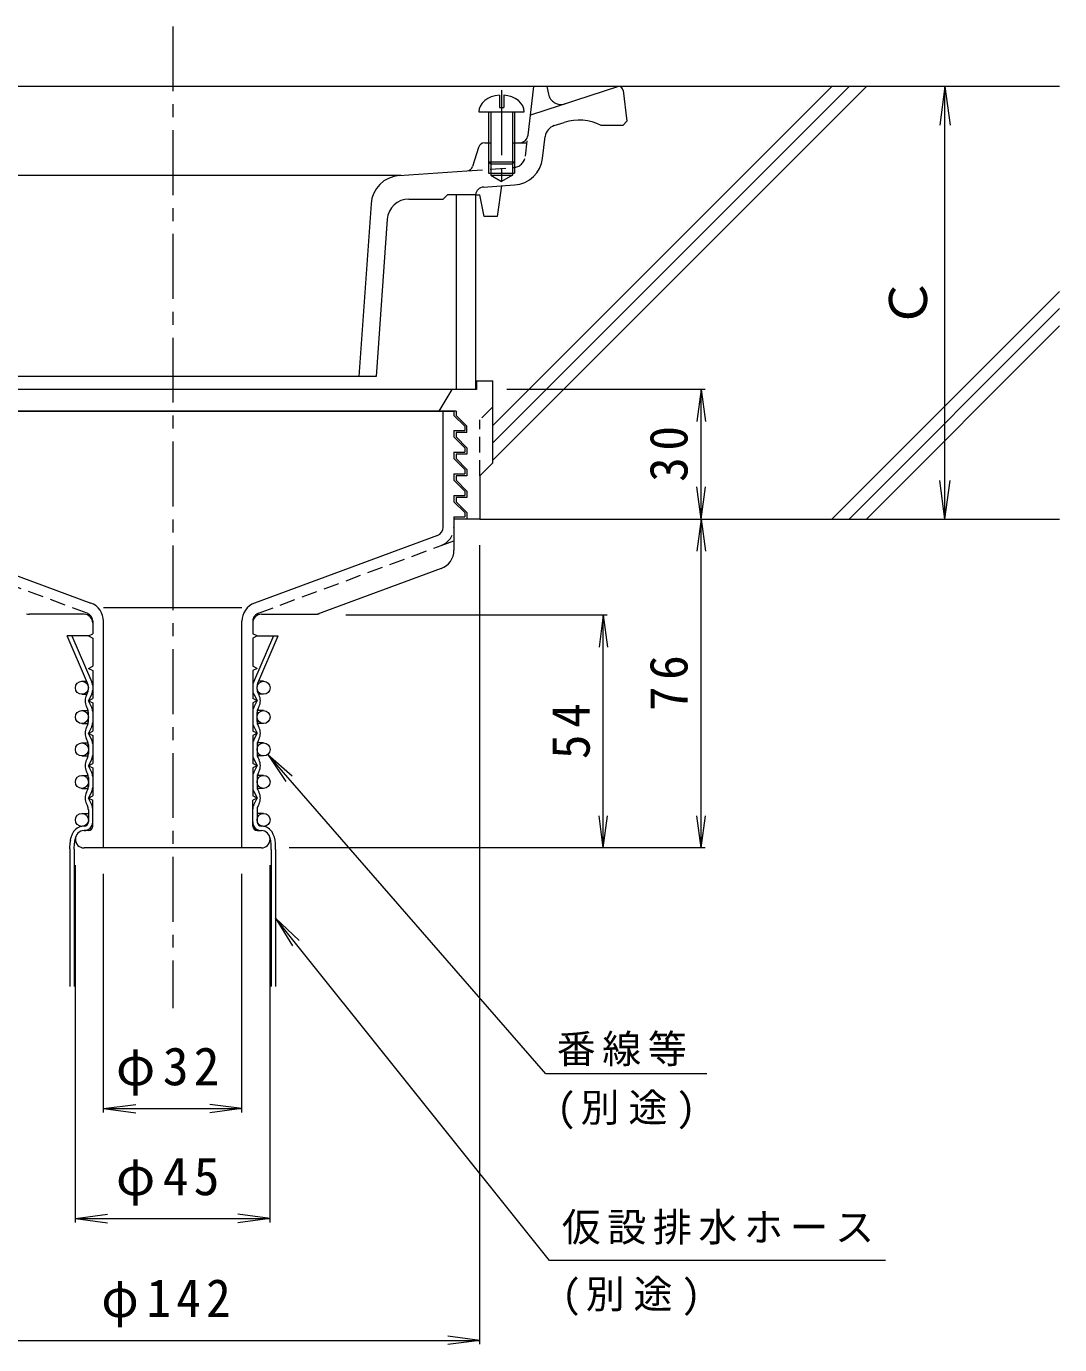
# Model space of a CAD drawing. Units: millimetres at full size, sheet at 1:3. Extents: x -431 to 490, y -402 to 331.
# Drawn here: x -253.1 to -14.2, y -114.8 to 190 of the extents above; entities that cross this region are included whole.
import ezdxf
from ezdxf.enums import TextEntityAlignment as Align

# ---------------------------------------------------------------- set-up
doc = ezdxf.new("R2010")
doc.units = ezdxf.units.MM
doc.header["$LTSCALE"] = 3
for name, pattern in [('CHAIN1', [8, 5, -1, 1, -1]), ('DASHED1', [1.8, 1.2, -0.6]), ('DOUBLE_CHAIN1', [8.8, 5, -1, 0.6, -0.6, 0.6, -1])]:
    doc.linetypes.add(name, pattern=pattern)
for name, color, linetype, lineweight in [('0-0_通り芯', 3, 'Continuous', 9), ('0-1_躯体', 6, 'Continuous', 5), ('0-2_仕上', 2, 'Continuous', 9), ('0-3_建具', 4, 'Continuous', 9), ('0-4_その他', 7, 'Continuous', 9), ('0-8', 7, 'Continuous', 9), ('0-A', 4, 'Continuous', 9), ('0-B', 3, 'Continuous', 9), ('0-C', 4, 'Continuous', 9), ('3-4', 7, 'Continuous', 9), ('3-5', 7, 'Continuous', 9)]:
    doc.layers.add(name, color=color, linetype=linetype, lineweight=lineweight)
doc.styles.add('ＭＳ ゴシック', font='')
doc.styles.get('ＭＳ ゴシック').set_extended_font_data('MS Gothic')

msp = doc.modelspace()

# ---------------------------------------------------------------- linework, layer by layer
at = {"layer": '0-0_通り芯', "linetype": 'CHAIN1'}
msp.add_line((-219.227, 189.987), (-219.227, -36.981), dxfattribs=at)
at = {"layer": '0-0_通り芯'}
for p, q in [((-116.11, 176.055), (-322.344, 176.055)), ((-137.108, 164.811), (-135.727, 176.055)), ((-116.227, 176.055), (-136.537, 169.456)), ((-132.727, 176.055), (-132.385, 174.331)), ((-115.118, 175.179), (-114.227, 168.055)), ((-131.06, 167.03), (-128.747, 167.781)), ((-115.227, 167.055), (-114.227, 168.055)), ((-115.227, 167.055), (-120.227, 167.055)), ((-148.556, 162.002), (-149.922, 157.622)), ((-147.124, 163.055), (-145.727, 163.055)), ((-140.727, 163.055), (-137.323, 163.055)), ((-133.734, 159.466), (-133.111, 164.542)), ((-146.227, 158.702), (-146.227, 156.055)), ((-140.227, 158.702), (-140.227, 156.055)), ((-166.402, 155.496), (-272.052, 155.496)), ((-166.89, 155.479), (-151.249, 156.573)), ((-146.227, 156.055), (-140.227, 156.055)), ((-145.727, 158.202), (-145.727, 155.555)), ((-145.727, 155.555), (-143.227, 154.112)), ((-140.727, 158.202), (-140.727, 155.555)), ((-147.378, 152.834), (-140.194, 153.336)), ((-164.643, 150.055), (-156.727, 150.055)), ((-155.727, 151.055), (-156.727, 150.055)), ((-149.227, 151.055), (-155.727, 151.055)), ((-173.384, 148.995), (-176.237, 109.055)), ((-169.63, 145.411), (-172.227, 109.055)), ((-172.227, 109.055), (-266.227, 109.055))]:
    msp.add_line(p, q, dxfattribs=at)
at = {"layer": '0-0_通り芯', "linetype": 'DASHED1'}
for p, q in [((-137.704, 159.953), (-137.108, 164.811)), ((-151.249, 156.573), (-140.472, 157.326))]:
    msp.add_line(p, q, dxfattribs=at)
at = {"layer": '0-0_通り芯', "linetype": 'DOUBLE_CHAIN1'}
for p, q in [((-143.227, 153.124), (-144.227, 146.055)), ((-149.227, 151.055), (-148.227, 151.055))]:
    msp.add_line(p, q, dxfattribs=at)
at = {"layer": '0-0_通り芯'}
msp.add_lwpolyline([(-145.727, 155.555), (-140.727, 155.555), (-143.227, 154.112)], dxfattribs=at)
at = {"layer": '0-0_通り芯', "linetype": 'DOUBLE_CHAIN1'}
msp.add_lwpolyline([(-144.227, 146.055), (-147.227, 146.055), (-148.227, 151.055)], dxfattribs=at)
at = {"layer": '0-0_通り芯'}
for centre, radius, start, end in [((-129.442, 174.916), 3, 191.2307, 288.00006), ((-116.11, 175.055), 1, 7.12427, 90), ((-125.348, 157.32), 11, 62.25656, 107.99957), ((-139.093, 165.055), 2, 270, 353.00002), ((-130.133, 164.176), 3, 107.99985, 172.99957), ((-147.124, 161.555), 1.5, 90, 162.6731), ((-140.682, 160.319), 7, 273.99982, 353.00027), ((-166.402, 148.496), 7, 94.00002, 175.9144), ((-151.354, 158.069), 1.5, 274.00117, 342.67337), ((-147.239, 150.838), 2, 93.9994, 173.78514), ((-164.643, 145.055), 5, 90, 175.91432)]:
    msp.add_arc(centre, radius, start, end, dxfattribs=at)
at = {"layer": '0-0_通り芯', "linetype": 'DASHED1'}
msp.add_arc((-140.682, 160.319), 3, 273.99982, 353.00027, dxfattribs=at)
at = {"layer": '0-1_躯体'}
for p, q in [((-149.227, 108.055), (-145.227, 108.055)), ((-148.977, 108.055), (-148.977, 106.055)), ((-145.227, 89.055), (-145.227, 108.055)), ((-148.977, 106.055), (-289.477, 106.055)), ((-154.727, 106.055), (-157.727, 101.055)), ((-153.727, 101.055), (-286.227, 101.055)), ((-153.727, 101.055), (-153.727, 100.055)), ((-151.227, 97.555), (-153.727, 100.055)), ((-151.227, 96.055), (-151.227, 97.555)), ((-151.227, 92.555), (-153.727, 95.055)), ((-151.227, 92.555), (-151.227, 91.055)), ((-151.227, 87.555), (-153.727, 90.055)), ((-151.227, 86.055), (-153.727, 86.055)), ((-151.227, 87.555), (-151.227, 86.055)), ((-151.227, 82.555), (-153.727, 85.055)), ((-151.227, 82.555), (-151.227, 81.055)), ((-151.227, 77.555), (-153.727, 80.055)), ((-151.227, 77.555), (-151.227, 76.055)), ((-148.227, 76.055), (-154.227, 76.055))]:
    msp.add_line(p, q, dxfattribs=at)
at = {"layer": '0-1_躯体', "linetype": 'DASHED1'}
for p in [(-145.227, 102.055), (-148.227, 86.055)]:
    msp.add_line(p, (-148.227, 99.055), dxfattribs=at)
at = {"layer": '0-1_躯体'}
for points in [[(-151.227, 96.055), (-153.727, 96.055), (-153.727, 95.055)], [(-151.227, 91.055), (-153.727, 91.055), (-153.727, 90.055)], [(-145.227, 89.055), (-148.227, 86.055), (-148.227, 76.055)], [(-151.227, 86.055), (-153.727, 86.055), (-153.727, 85.055)], [(-151.227, 81.055), (-153.727, 81.055), (-153.727, 80.055)]]:
    msp.add_lwpolyline(points, dxfattribs=at)
at = {"layer": '0-2_仕上'}
for p, q in [((-284.227, 101.055), (-154.227, 101.055)), ((-156.727, 74.187), (-156.727, 101.055)), ((-154.227, 101.055), (-154.227, 100.055)), ((-154.227, 100.055), (-151.727, 97.555)), ((-151.727, 97.555), (-151.727, 96.555)), ((-154.227, 96.555), (-151.727, 96.555)), ((-154.227, 96.555), (-154.227, 95.055)), ((-154.227, 96.555), (-154.227, 95.055)), ((-154.227, 95.055), (-151.727, 92.555)), ((-154.227, 91.555), (-151.727, 91.555)), ((-154.227, 91.555), (-154.227, 90.055)), ((-154.227, 91.555), (-154.227, 90.055)), ((-151.727, 92.555), (-151.727, 91.555)), ((-154.227, 90.055), (-151.727, 87.555)), ((-154.227, 86.555), (-151.727, 86.555)), ((-154.227, 86.555), (-154.227, 85.055)), ((-151.727, 87.555), (-151.727, 86.555)), ((-154.227, 85.055), (-151.727, 82.555)), ((-151.727, 82.555), (-151.727, 81.555)), ((-154.227, 81.555), (-151.727, 81.555)), ((-154.227, 81.555), (-154.227, 80.055)), ((-154.227, 80.055), (-151.727, 77.555)), ((-154.227, 76.555), (-151.727, 76.555)), ((-154.227, 76.555), (-154.227, 68.855)), ((-151.727, 77.555), (-151.727, 76.555)), ((-280.422, 72.312), (-238.164, 56.662)), ((-158.032, 72.312), (-200.29, 56.662)), ((-157.164, 64.636), (-185.733, 54.055)), ((-203.227, 55.574), (-235.227, 55.574)), ((-239.727, 54.055), (-252.362, 54.055)), ((-237.727, 52.055), (-237.727, 49.555)), ((-235.227, 0.055), (-235.227, 52.442)), ((-203.227, 0.055), (-203.227, 52.442)), ((-200.727, 52.055), (-200.727, 49.555)), ((-198.727, 54.055), (-185.733, 54.055)), ((-238.727, 49.055), (-237.727, 49.555)), ((-238.727, 49.055), (-237.727, 48.555)), ((-199.727, 49.055), (-200.727, 49.555)), ((-199.727, 49.055), (-200.727, 48.555)), ((-237.727, 48.555), (-237.727, 42.055)), ((-200.727, 48.555), (-200.727, 42.055)), ((-238.727, 41.555), (-237.727, 42.055)), ((-238.727, 41.555), (-237.727, 41.055)), ((-237.727, 41.055), (-237.727, 34.555)), ((-199.727, 41.555), (-200.727, 42.055)), ((-199.727, 41.555), (-200.727, 41.055)), ((-200.727, 41.055), (-200.727, 34.555)), ((-238.727, 34.055), (-237.727, 34.555)), ((-238.727, 34.055), (-237.727, 33.555)), ((-237.727, 33.555), (-237.727, 27.055)), ((-199.727, 34.055), (-200.727, 34.555)), ((-199.727, 34.055), (-200.727, 33.555)), ((-200.727, 33.555), (-200.727, 27.055)), ((-238.727, 26.555), (-237.727, 27.055)), ((-238.727, 26.555), (-237.727, 26.055)), ((-237.727, 26.055), (-237.727, 19.555)), ((-199.727, 26.555), (-200.727, 27.055)), ((-199.727, 26.555), (-200.727, 26.055)), ((-200.727, 26.055), (-200.727, 19.555)), ((-238.727, 19.055), (-237.727, 19.555)), ((-238.727, 19.055), (-237.727, 18.555)), ((-237.727, 18.555), (-237.727, 12.055)), ((-199.727, 19.055), (-200.727, 19.555)), ((-199.727, 19.055), (-200.727, 18.555)), ((-200.727, 18.555), (-200.727, 12.055)), ((-238.727, 11.555), (-237.727, 12.055)), ((-238.727, 11.555), (-237.727, 11.055)), ((-237.727, 5.055), (-237.727, 11.055)), ((-199.727, 11.555), (-200.727, 12.055)), ((-199.727, 11.555), (-200.727, 11.055)), ((-200.727, 5.055), (-200.727, 11.055)), ((-238.727, 4.055), (-239.727, 4.055)), ((-199.727, 4.055), (-198.727, 4.055)), ((-198.727, 0.055), (-239.727, 0.055))]:
    msp.add_line(p, q, dxfattribs=at)
at = {"layer": '0-2_仕上', "linetype": 'DOUBLE_CHAIN1'}
msp.add_line((-157.164, 69.967), (-154.227, 71.055), dxfattribs=at)
at = {"layer": '0-2_仕上', "linetype": 'DASHED1'}
for p, q in [((-239.033, 54.318), (-281.29, 69.967)), ((-199.422, 54.318), (-157.164, 69.967)), ((-237.727, 52.442), (-237.727, 52.055)), ((-200.727, 52.442), (-200.727, 52.055))]:
    msp.add_line(p, q, dxfattribs=at)
at = {"layer": '0-2_仕上'}
for centre, radius, start, end in [((-158.727, 74.187), 2, 290.32184, 0), ((-158.727, 68.855), 4.5, 290.32179, 0), ((-239.727, 52.442), 4.5, 0, 69.67822), ((-198.727, 52.442), 4.5, 110.3215, 180), ((-252.362, 56.055), 2, 249.67816, 270), ((-239.727, 52.055), 2, 0, 90), ((-198.727, 52.055), 2, 90, 180), ((-186.092, 56.055), 2, 270, 290.32184), ((-239.727, 2.055), 2, 90, 270), ((-238.727, 5.055), 1, 270, 0), ((-199.727, 5.055), 1, 180, 270), ((-198.727, 2.055), 2, 270, 90)]:
    msp.add_arc(centre, radius, start, end, dxfattribs=at)
at = {"layer": '0-2_仕上', "linetype": 'DASHED1'}
for centre, radius, start, end in [((-158.727, 74.187), 4.5, 290.32184, 0), ((-239.727, 52.442), 2, 0, 69.67833), ((-198.727, 52.442), 2, 110.3215, 180)]:
    msp.add_arc(centre, radius, start, end, dxfattribs=at)
at = {"layer": '0-3_建具'}
for p, q in [((-153.727, 151.055), (-153.727, 106.055)), ((-149.227, 151.055), (-149.227, 106.055))]:
    msp.add_line(p, q, dxfattribs=at)
at = {"layer": '0-4_その他'}
for p, q in [((-40.728, 176.055), (-41.902, 167.132)), ((-40.728, 76.055), (-40.728, 176.055)), ((-40.728, 176.055), (-39.553, 167.132)), ((-40.728, 76.055), (-41.902, 84.978)), ((-40.728, 76.055), (-39.553, 84.978))]:
    msp.add_line(p, q, dxfattribs=at)
at = {"layer": '0-8'}
for p, q in [((-62.896, 176.055), (-145.227, 93.724)), ((-66.896, 176.055), (-145.227, 97.724)), ((-58.896, 176.055), (-145.227, 89.724)), ((-14.227, 176.055), (-116.227, 176.055)), ((-14.227, 128.724), (-66.896, 76.055)), ((-14.227, 124.724), (-62.896, 76.055)), ((-14.227, 120.724), (-58.896, 76.055)), ((-148.227, 76.055), (-14.227, 76.055))]:
    msp.add_line(p, q, dxfattribs=at)
at = {"layer": '0-A'}
for p, q in [((-143.727, 174.084), (-143.727, 171.202)), ((-142.727, 174.084), (-142.727, 171.202)), ((-143.727, 171.202), (-142.727, 171.202)), ((-148.477, 170.202), (-137.977, 170.202)), ((-146.227, 170.202), (-146.227, 158.702)), ((-145.727, 170.202), (-145.727, 158.202)), ((-140.727, 170.202), (-140.727, 158.202)), ((-140.227, 170.202), (-140.227, 158.702)), ((-146.227, 158.702), (-140.227, 158.702)), ((-146.227, 158.702), (-145.727, 158.202)), ((-140.227, 158.702), (-140.727, 158.202)), ((-145.727, 158.202), (-140.727, 158.202))]:
    msp.add_line(p, q, dxfattribs=at)
at = {"layer": '0-A', "linetype": 'CHAIN1'}
msp.add_line((-143.227, 175.237), (-143.227, 153.785), dxfattribs=at)
at = {"layer": '0-A'}
for start_param, end_param in [(1.6661844, 3.1415927), (6.2831853, 7.7585933)]:
    msp.add_ellipse((-143.227, 170.202), major_axis=(5.25, 0), ratio=0.7428, start_param=start_param, end_param=end_param, dxfattribs=at)
at = {"layer": '0-B'}
for p, q in [((-240.227, 38.56), (-239.07, 38.56)), ((-198.227, 38.56), (-199.385, 38.56)), ((-240.227, 35.56), (-239.093, 35.56)), ((-198.227, 35.56), (-199.361, 35.56)), ((-240.227, 31.805), (-238.78, 31.805)), ((-198.227, 31.805), (-199.674, 31.805)), ((-240.227, 28.805), (-238.78, 28.805)), ((-198.227, 28.805), (-199.674, 28.805)), ((-240.227, 24.305), (-238.78, 24.305)), ((-198.227, 24.305), (-199.674, 24.305)), ((-240.227, 21.305), (-238.78, 21.305)), ((-198.227, 21.305), (-199.674, 21.305)), ((-240.227, 16.805), (-238.78, 16.805)), ((-198.227, 16.805), (-199.674, 16.805)), ((-240.227, 13.805), (-238.78, 13.805)), ((-198.227, 13.805), (-199.674, 13.805)), ((-240.227, 8.026), (-238.727, 8.026)), ((-198.227, 8.026), (-199.727, 8.026))]:
    msp.add_line(p, q, dxfattribs=at)
for centre in [(-240.227, 37.06), (-198.227, 37.06), (-240.227, 30.305), (-198.227, 30.305), (-240.227, 22.805), (-198.227, 22.805), (-240.227, 15.305), (-198.227, 15.305), (-240.227, 6.526), (-198.227, 6.526)]:
    msp.add_circle(centre, 1.5, dxfattribs=at)
at = {"layer": '0-C'}
for p, q in [((-238.727, 49.055), (-243.631, 49.055)), ((-238.893, 38.154), (-243.631, 49.055)), ((-242.54, 49.055), (-237.893, 38.361)), ((-195.914, 49.055), (-200.561, 38.361)), ((-199.727, 49.055), (-194.824, 49.055)), ((-199.561, 38.154), (-194.824, 49.055)), ((-238.727, 36.763), (-238.727, 37.356)), ((-199.727, 36.763), (-199.727, 37.356)), ((-239.174, 35.397), (-238.938, 35.869)), ((-237.938, 35.633), (-238.727, 34.055)), ((-237.938, 32.477), (-238.727, 34.055)), ((-200.516, 35.633), (-199.727, 34.055)), ((-200.516, 32.477), (-199.727, 34.055)), ((-199.28, 35.397), (-199.516, 35.869)), ((-238.938, 32.241), (-239.174, 32.714)), ((-238.727, 29.263), (-238.727, 31.347)), ((-199.727, 29.263), (-199.727, 31.347)), ((-199.516, 32.241), (-199.28, 32.714)), ((-239.174, 27.897), (-238.938, 28.369)), ((-237.938, 28.133), (-238.727, 26.555)), ((-200.516, 28.133), (-199.727, 26.555)), ((-199.28, 27.897), (-199.516, 28.369)), ((-238.938, 24.741), (-239.174, 25.214)), ((-237.938, 24.977), (-238.727, 26.555)), ((-200.516, 24.977), (-199.727, 26.555)), ((-199.516, 24.741), (-199.28, 25.214)), ((-238.727, 23.847), (-238.727, 21.763)), ((-199.727, 23.847), (-199.727, 21.763)), ((-238.938, 20.869), (-239.174, 20.397)), ((-237.938, 20.633), (-238.727, 19.055)), ((-237.938, 17.477), (-238.727, 19.055)), ((-200.516, 20.633), (-199.727, 19.055)), ((-200.516, 17.477), (-199.727, 19.055)), ((-199.516, 20.869), (-199.28, 20.397)), ((-238.938, 17.241), (-239.174, 17.714)), ((-238.727, 16.347), (-238.727, 14.263)), ((-199.727, 16.347), (-199.727, 14.263)), ((-199.516, 17.241), (-199.28, 17.714)), ((-239.174, 12.897), (-238.938, 13.369)), ((-237.938, 13.133), (-238.727, 11.555)), ((-200.516, 13.133), (-199.727, 11.555)), ((-199.28, 12.897), (-199.516, 13.369)), ((-239.174, 10.214), (-238.938, 9.741)), ((-237.938, 9.977), (-238.727, 11.555)), ((-200.516, 9.977), (-199.727, 11.555)), ((-199.28, 10.214), (-199.516, 9.741)), ((-238.727, 8.847), (-238.727, 6.055)), ((-199.727, 8.847), (-199.727, 6.055)), ((-242.476, 3.179), (-242.178, 3.762)), ((-195.978, 3.179), (-196.277, 3.762)), ((-243.015, -0.187), (-242.954, 1.292)), ((-242.877, 1.856), (-242.726, 2.499)), ((-242.015, -0.208), (-241.959, 1.156)), ((-241.882, 1.72), (-241.662, 2.561)), ((-196.573, 1.72), (-196.792, 2.561)), ((-196.439, -0.208), (-196.495, 1.156)), ((-195.577, 1.856), (-195.729, 2.499)), ((-195.439, -0.187), (-195.5, 1.292)), ((-243.018, -0.31), (-243.018, -32.028)), ((-242.018, -0.331), (-242.018, -32.028)), ((-196.437, -0.331), (-196.437, -32.028)), ((-195.437, -0.31), (-195.437, -32.028))]:
    msp.add_line(p, q, dxfattribs=at)
for centre, radius, start, end in [((-240.727, 36.763), 2, 333.43686, 0), ((-240.727, 37.356), 2, 0, 23.48933), ((-239.727, 37.564), 2, 0, 23.48933), ((-198.727, 37.564), 2, 156.51067, 180), ((-197.727, 37.356), 2, 156.51067, 180), ((-197.727, 36.763), 2, 180, 206.56314), ((-236.491, 34.055), 3, 153.43622, 206.56378), ((-239.727, 36.527), 2, 333.4359, 0), ((-198.727, 36.527), 2, 180, 206.5641), ((-201.963, 34.055), 3, 333.43622, 26.56378), ((-240.727, 31.347), 2, 0, 26.56314), ((-239.727, 31.583), 2, 0, 26.5641), ((-198.727, 31.583), 2, 153.4359, 180), ((-197.727, 31.347), 2, 153.43686, 180), ((-236.491, 26.555), 3, 153.43665, 206.56421), ((-240.727, 29.263), 2, 333.43686, 0), ((-239.727, 29.027), 2, 333.4359, 0), ((-198.727, 29.027), 2, 180, 206.5641), ((-197.727, 29.263), 2, 180, 206.56314), ((-201.963, 26.555), 3, 333.43579, 26.56335), ((-240.727, 23.847), 2, 0, 26.56473), ((-239.727, 24.083), 2, 0, 26.5641), ((-198.727, 24.083), 2, 153.4359, 180), ((-197.727, 23.847), 2, 153.43527, 180), ((-240.727, 21.763), 2, 333.43527, 0), ((-239.727, 21.527), 2, 333.4359, 0), ((-198.727, 21.527), 2, 180, 206.5641), ((-197.727, 21.763), 2, 180, 206.56473), ((-236.491, 19.055), 3, 153.43665, 206.56421), ((-201.963, 19.055), 3, 333.43579, 26.56335), ((-240.727, 16.347), 2, 0, 26.56473), ((-239.727, 16.583), 2, 0, 26.5641), ((-198.727, 16.583), 2, 153.4359, 180), ((-197.727, 16.347), 2, 153.43527, 180), ((-236.491, 11.555), 3, 153.43665, 206.56335), ((-240.727, 14.263), 2, 333.43686, 0), ((-239.727, 14.027), 2, 333.4359, 0), ((-198.727, 14.027), 2, 180, 206.5641), ((-197.727, 14.263), 2, 180, 206.56314), ((-201.963, 11.555), 3, 333.43665, 26.56335), ((-240.727, 8.847), 2, 0, 26.56314), ((-239.727, 9.083), 2, 0, 26.5641), ((-198.727, 9.083), 2, 153.4359, 180), ((-197.727, 8.847), 2, 153.43686, 180), ((-239.806, 1.812), 3, 152.89516, 166.76041), ((-241.287, 3.307), 1, 141.26837, 152.89601), ((-239.727, 2.055), 3, 90, 141.26874), ((-239.727, 6.055), 1, 270, 0), ((-239.727, 6.055), 2, 270, 0), ((-198.727, 6.055), 2, 180, 270), ((-198.727, 6.055), 1, 180, 270), ((-198.727, 2.055), 3, 38.73126, 90), ((-197.167, 3.307), 1, 27.10399, 38.73163), ((-198.649, 1.812), 3, 13.23959, 27.10484), ((-239.957, 1.169), 3, 166.75993, 177.6469), ((-238.962, 1.033), 3, 166.76006, 177.64691), ((-199.493, 1.033), 3, 2.35309, 13.23994), ((-198.498, 1.169), 3, 2.3531, 13.24007), ((-240.018, -0.31), 3, 177.6469, 180), ((-239.018, -0.331), 3, 177.6469, 180), ((-199.437, -0.331), 3, 0, 2.3531), ((-198.437, -0.31), 3, 0, 2.3531)]:
    msp.add_arc(centre, radius, start, end, dxfattribs=at)
at = {"layer": '3-4'}
for p, q in [((-96.192, 106.055), (-141.977, 106.055)), ((-97.092, 106.055), (-98.071, 98.619)), ((-97.092, 76.055), (-97.092, 106.055)), ((-97.092, 106.055), (-96.113, 98.619)), ((-97.092, 76.055), (-98.071, 83.491)), ((-97.092, 76.055), (-96.113, 83.491)), ((-97.092, 76.055), (-98.071, 68.619)), ((-97.092, 0.055), (-97.092, 76.055)), ((-97.092, 76.055), (-96.113, 68.619)), ((-148.227, -114.716), (-148.227, 70.055)), ((-118.802, 53.86), (-179.213, 53.86)), ((-119.702, 53.86), (-118.723, 46.424)), ((-119.702, 0.055), (-120.681, 7.491)), ((-119.702, 0.055), (-118.723, 7.491)), ((-97.092, 0.055), (-98.071, 7.491)), ((-97.092, 0.055), (-96.113, 7.491)), ((-96.192, 0.055), (-192.328, 0.055)), ((-241.727, -86.545), (-241.727, -3.945)), ((-235.227, -61.124), (-235.227, -5.945)), ((-203.227, -61.124), (-203.227, -5.945)), ((-196.727, -86.545), (-196.727, -3.945)), ((-235.227, -60.224), (-227.791, -59.245)), ((-235.227, -60.224), (-203.227, -60.224)), ((-235.227, -60.224), (-227.791, -61.203)), ((-203.227, -60.224), (-210.663, -59.245)), ((-203.227, -60.224), (-210.663, -61.203)), ((-241.727, -85.645), (-234.291, -84.666)), ((-196.727, -85.645), (-204.163, -84.666)), ((-241.727, -85.645), (-196.727, -85.645)), ((-241.727, -85.645), (-234.291, -86.624)), ((-196.727, -85.645), (-204.163, -86.624)), ((-290.227, -113.816), (-148.227, -113.816)), ((-148.227, -113.816), (-155.663, -112.837)), ((-148.227, -113.816), (-155.663, -114.795))]:
    msp.add_line(p, q, dxfattribs=at)
msp.add_lwpolyline([(-119.702, 0.055), (-119.702, 53.86), (-120.681, 46.424)], dxfattribs=at)
at = {"layer": '3-5'}
for p, q in [((-197.243, 21.673), (-193.102, 15.42)), ((-197.243, 21.673), (-191.625, 16.705)), ((-133.01, -52.2), (-197.243, 21.673)), ((-195.437, -16.169), (-191.557, -22.588)), ((-195.437, -16.169), (-190.028, -21.365)), ((-132.113, -95.314), (-195.437, -16.169)), ((-95.8, -52.2), (-133.01, -52.2)), ((-54.485, -95.314), (-132.113, -95.314))]:
    msp.add_line(p, q, dxfattribs=at)

# ---------------------------------------------------------------- texts
at = {"layer": '0-4_その他', "color": 2, "style": 'ＭＳ ゴシック'}
msp.add_text('Ｃ', height=8.798, rotation=90, dxfattribs=at).set_placement((-42.228, 120.055), align=Align.BOTTOM_LEFT)
at = {"layer": '3-4', "color": 2, "char_height": 8.798, "attachment_point": 7, "rotation": 90, "style": 'ＭＳ ゴシック'}
for s, insert in [('\\T1.27;\\W0.95;30', (-100.092, 84.68)), ('\\T1.27;\\W0.95;76', (-100.092, 31.68)), ('\\T1.27;\\W0.95;54', (-122.702, 20.582))]:
    msp.add_mtext(s, dxfattribs=dict(at, insert=insert))
at = {"layer": '3-4', "color": 2, "char_height": 8.798, "attachment_point": 7, "style": 'ＭＳ ゴシック'}
for s, insert in [('\\T1.19;φ32', (-232.352, -57.224)), ('\\T1.19;φ45', (-232.352, -82.645)), ('\\T1.21;\\W0.95;φ142', (-235.727, -110.816))]:
    msp.add_mtext(s, dxfattribs=dict(at, insert=insert))
at = {"layer": '3-5', "char_height": 6.598, "attachment_point": 7, "style": 'ＭＳ ゴシック'}
for s, insert in [('\\T1.17;番線等', (-130.463, -50.445)), ('\\T1.23;(別途)', (-130.479, -65.026)), ('\\T1.17;仮設排水ホース', (-129.299, -91.685)), ('\\T1.23;(別途)', (-129.299, -108.139))]:
    msp.add_mtext(s, dxfattribs=dict(at, insert=insert))

doc.saveas('drawing.dxf')
